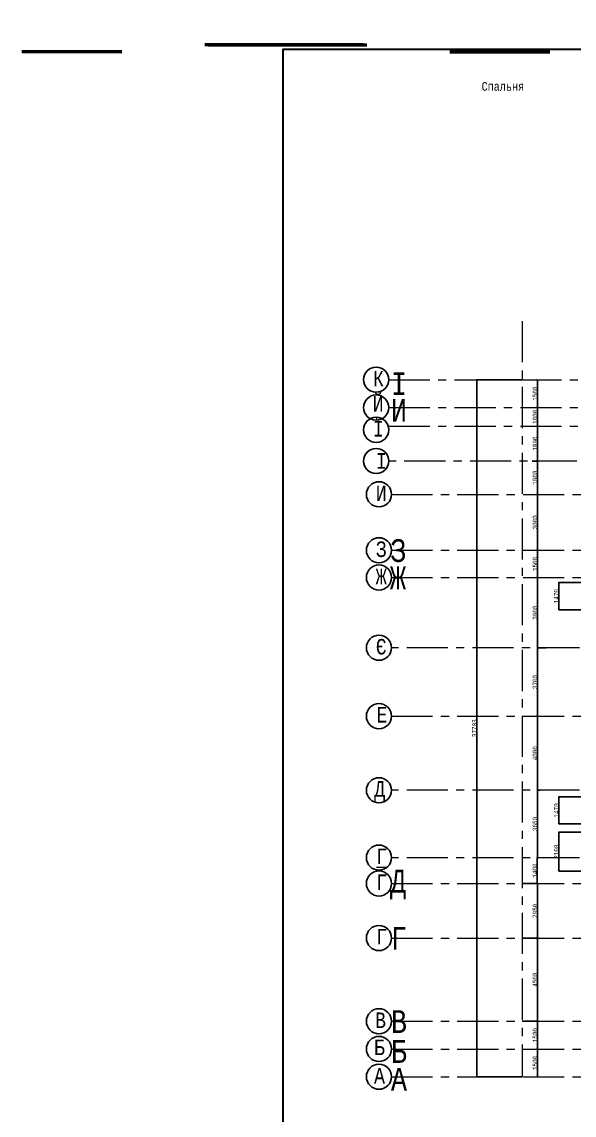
# Model space of a CAD drawing. Header units: millimetres. Extents: x -689206 to 4969298, y -1019800 to 703299.
# Drawn here: x 21409 to 51259, y -373023 to -313889 of the extents above; entities that cross this region are included whole.
import ezdxf

# ---------------------------------------------------------------- set-up
doc = ezdxf.new("R2010")
doc.units = ezdxf.units.MM
doc.linetypes.add('осеваяX2', pattern=[101.6, 63.5, -12.7, 12.7, -12.7])
doc.layers.add('внешняярамка', color=7, linetype='Continuous', lineweight=5, plot=False)
for name, color, linetype, lineweight in [('РАЗМЕРЫ', 7, 'Continuous', 9), ('стены', 7, 'Continuous', 20), ('Штамп', 7, 'Continuous', 5)]:
    doc.layers.add(name, color=color, linetype=linetype, lineweight=lineweight)
doc.layers.add('сетка', color=104, linetype='Continuous')
doc.styles.add('Аннотативный', font='isocteur.ttf', dxfattribs={"width": 0.7, "height": 250})
doc.dimstyles.new('Аннотативный', dxfattribs={"dimscale": 0, "dimtxt": 250, "dimasz": 100, "dimexe": 1.25, "dimexo": 0.625, "dimtad": 1, "dimdec": 0, "dimtxsty": 'Аннотативный', "dimblk": 'ARCHTICK', "dimcen": 2.5, "dimadec": 0, "dimazin": 0, "dimtfac": 1, "dimtdec": 0, "dimtmove": 0, "dimatfit": 3, "dimfxl": 1, "dimarcsym": 0})

# ---------------------------------------------------------------- blocks, each defined once
blk = doc.blocks.new('_ArchTick')
at = {"color": 0, "linetype": 'ByBlock', "const_width": 0.15}
blk.add_lwpolyline([(-0.5, -0.5), (0.5, 0.5)], dxfattribs=at)
blk = doc.blocks.new('*D1754')
at = {"layer": 'Defpoints', "color": 0, "linetype": 'ByBlock', "lineweight": 0, "transparency": 16777216}
for p in [(50425, -357723), (52403, -357723), (52403, -359823)]:
    blk.add_point(p, dxfattribs=at)
at = {"layer": 'РАЗМЕРЫ', "color": 0, "linetype": 'ByBlock', "lineweight": -2, "transparency": 16777216}
for p, q in [((52403, -357723), (50424, -357723)), ((50425, -359823), (50425, -357723)), ((52403, -359823), (50424, -359823))]:
    blk.add_line(p, q, dxfattribs=at)
at = {"layer": 'РАЗМЕРЫ', "color": 0, "linetype": 'ByBlock', "lineweight": -2, "transparency": 16777216, "xscale": 100, "yscale": 100, "zscale": 100}
for p, rotation in [((50425, -357723), 90), ((50425, -359823), 270)]:
    blk.add_blockref('_ArchTick', p, dxfattribs=dict(at, rotation=rotation))
at = {"layer": 'РАЗМЕРЫ', "color": 0, "linetype": 'ByBlock', "lineweight": 5, "transparency": 16777216, "insert": (50300, -358773), "char_height": 250, "attachment_point": 5, "rotation": 90, "style": 'Аннотативный'}
blk.add_mtext('2100', dxfattribs=at)
blk = doc.blocks.new('*D1755')
at = {"layer": 'Defpoints', "color": 0, "linetype": 'ByBlock', "lineweight": 0, "transparency": 16777216}
for p in [(50425, -355805), (52403, -355805), (52403, -357275)]:
    blk.add_point(p, dxfattribs=at)
at = {"layer": 'РАЗМЕРЫ', "color": 0, "linetype": 'ByBlock', "lineweight": -2, "transparency": 16777216}
for p, q in [((52403, -355805), (50424, -355805)), ((50425, -357275), (50425, -355805)), ((52403, -357275), (50424, -357275))]:
    blk.add_line(p, q, dxfattribs=at)
at = {"layer": 'РАЗМЕРЫ', "color": 0, "linetype": 'ByBlock', "lineweight": -2, "transparency": 16777216, "xscale": 100, "yscale": 100, "zscale": 100}
for p, rotation in [((50425, -355805), 90), ((50425, -357275), 270)]:
    blk.add_blockref('_ArchTick', p, dxfattribs=dict(at, rotation=rotation))
at = {"layer": 'РАЗМЕРЫ', "color": 0, "linetype": 'ByBlock', "lineweight": 5, "transparency": 16777216, "insert": (50300, -356540), "char_height": 250, "attachment_point": 5, "rotation": 90, "style": 'Аннотативный'}
blk.add_mtext('1470', dxfattribs=at)
blk = doc.blocks.new('*D2454')
at = {"layer": 'Defpoints', "color": 0, "lineweight": 5, "ltscale": 35, "transparency": 16777216}
for p in [(49270, -359098), (49270, -359098), (49270, -360497)]:
    blk.add_point(p, dxfattribs=at)
at = {"layer": 'РАЗМЕРЫ', "color": 0, "lineweight": -2, "ltscale": 35, "transparency": 16777216}
for p, q in [((49270, -360497), (49270, -359098)), ((49271, -359098), (49271, -359098)), ((49271, -360497), (49271, -360497))]:
    blk.add_line(p, q, dxfattribs=at)
at = {"layer": 'РАЗМЕРЫ', "color": 0, "lineweight": -2, "ltscale": 35, "transparency": 16777216, "xscale": 100, "yscale": 100, "zscale": 100}
for p, rotation in [((49270, -359098), 90), ((49270, -360497), 270)]:
    blk.add_blockref('_ArchTick', p, dxfattribs=dict(at, rotation=rotation))
at = {"layer": 'РАЗМЕРЫ', "color": 0, "lineweight": 5, "ltscale": 35, "transparency": 16777216, "insert": (49144, -359798), "char_height": 250, "attachment_point": 5, "rotation": 90, "style": 'Аннотативный'}
blk.add_mtext('1400', dxfattribs=at)
blk = doc.blocks.new('*D2455')
at = {"layer": 'Defpoints', "color": 0, "lineweight": 5, "ltscale": 35, "transparency": 16777216}
for p in [(49271, -355453), (49430, -355453), (49271, -359098)]:
    blk.add_point(p, dxfattribs=at)
at = {"layer": 'РАЗМЕРЫ', "color": 0, "lineweight": -2, "ltscale": 35, "transparency": 16777216}
for p, q in [((49429, -355453), (49270, -355453)), ((49271, -359098), (49271, -355453)), ((49272, -359098), (49273, -359098))]:
    blk.add_line(p, q, dxfattribs=at)
at = {"layer": 'РАЗМЕРЫ', "color": 0, "lineweight": -2, "ltscale": 35, "transparency": 16777216, "xscale": 100, "yscale": 100, "zscale": 100}
for p, rotation in [((49271, -355453), 90), ((49271, -359098), 270)]:
    blk.add_blockref('_ArchTick', p, dxfattribs=dict(at, rotation=rotation))
at = {"layer": 'РАЗМЕРЫ', "color": 0, "lineweight": 5, "ltscale": 35, "transparency": 16777216, "insert": (49146, -357276), "char_height": 250, "attachment_point": 5, "rotation": 90, "style": 'Аннотативный'}
blk.add_mtext('3650', dxfattribs=at)
blk = doc.blocks.new('*D2456')
at = {"layer": 'Defpoints', "color": 0, "lineweight": 5, "ltscale": 35, "transparency": 16777216}
for p in [(48443, -360497), (49274, -360497), (48443, -363445)]:
    blk.add_point(p, dxfattribs=at)
at = {"layer": 'РАЗМЕРЫ', "color": 0, "lineweight": -2, "ltscale": 35, "transparency": 16777216}
for p, q in [((48443, -360497), (49275, -360497)), ((49274, -363445), (49274, -360497)), ((48443, -363445), (49275, -363445))]:
    blk.add_line(p, q, dxfattribs=at)
at = {"layer": 'РАЗМЕРЫ', "color": 0, "lineweight": -2, "ltscale": 35, "transparency": 16777216, "xscale": 100, "yscale": 100, "zscale": 100}
for p, rotation in [((49274, -360497), 90), ((49274, -363445), 270)]:
    blk.add_blockref('_ArchTick', p, dxfattribs=dict(at, rotation=rotation))
at = {"layer": 'РАЗМЕРЫ', "color": 0, "lineweight": 5, "ltscale": 35, "transparency": 16777216, "insert": (49148, -361971), "char_height": 250, "attachment_point": 5, "rotation": 90, "style": 'Аннотативный'}
blk.add_mtext('2950', dxfattribs=at)
blk = doc.blocks.new('*D2457')
at = {"layer": 'Defpoints', "color": 0, "lineweight": 5, "ltscale": 35, "transparency": 16777216}
for p in [(48443, -363445), (49274, -363445), (48443, -367947)]:
    blk.add_point(p, dxfattribs=at)
at = {"layer": 'РАЗМЕРЫ', "color": 0, "lineweight": -2, "ltscale": 35, "transparency": 16777216}
for p, q in [((48443, -363445), (49275, -363445)), ((49274, -367947), (49274, -363445)), ((48443, -367947), (49275, -367947))]:
    blk.add_line(p, q, dxfattribs=at)
at = {"layer": 'РАЗМЕРЫ', "color": 0, "lineweight": -2, "ltscale": 35, "transparency": 16777216, "xscale": 100, "yscale": 100, "zscale": 100}
for p, rotation in [((49274, -363445), 90), ((49274, -367947), 270)]:
    blk.add_blockref('_ArchTick', p, dxfattribs=dict(at, rotation=rotation))
at = {"layer": 'РАЗМЕРЫ', "color": 0, "lineweight": 5, "ltscale": 35, "transparency": 16777216, "insert": (49148, -365696), "char_height": 250, "attachment_point": 5, "rotation": 90, "style": 'Аннотативный'}
blk.add_mtext('4500', dxfattribs=at)
blk = doc.blocks.new('*D2458')
at = {"layer": 'Defpoints', "color": 0, "lineweight": 5, "ltscale": 35, "transparency": 16777216}
for p in [(49274, -367947), (49274, -369447), (49274, -369447)]:
    blk.add_point(p, dxfattribs=at)
at = {"layer": 'РАЗМЕРЫ', "color": 0, "lineweight": -2, "ltscale": 35, "transparency": 16777216}
for p, q in [((49273, -367947), (49273, -367947)), ((49274, -367947), (49274, -369447)), ((49273, -369447), (49273, -369447))]:
    blk.add_line(p, q, dxfattribs=at)
at = {"layer": 'РАЗМЕРЫ', "color": 0, "lineweight": -2, "ltscale": 35, "transparency": 16777216, "xscale": 100, "yscale": 100, "zscale": 100}
for p, rotation in [((49274, -367947), 90), ((49274, -369447), 270)]:
    blk.add_blockref('_ArchTick', p, dxfattribs=dict(at, rotation=rotation))
at = {"layer": 'РАЗМЕРЫ', "color": 0, "lineweight": 5, "ltscale": 35, "transparency": 16777216, "insert": (49148, -368697), "char_height": 250, "attachment_point": 5, "rotation": 90, "style": 'Аннотативный'}
blk.add_mtext('1500', dxfattribs=at)
blk = doc.blocks.new('*D2459')
at = {"layer": 'Defpoints', "color": 0, "lineweight": 5, "ltscale": 35, "transparency": 16777216}
for p in [(49273, -369447), (49273, -370947), (49273, -370947)]:
    blk.add_point(p, dxfattribs=at)
at = {"layer": 'РАЗМЕРЫ', "color": 0, "lineweight": -2, "ltscale": 35, "transparency": 16777216}
for p, q in [((49272, -369447), (49271, -369447)), ((49273, -369447), (49273, -370947)), ((49272, -370947), (49271, -370947))]:
    blk.add_line(p, q, dxfattribs=at)
at = {"layer": 'РАЗМЕРЫ', "color": 0, "lineweight": -2, "ltscale": 35, "transparency": 16777216, "xscale": 100, "yscale": 100, "zscale": 100}
for p, rotation in [((49273, -369447), 90), ((49273, -370947), 270)]:
    blk.add_blockref('_ArchTick', p, dxfattribs=dict(at, rotation=rotation))
at = {"layer": 'РАЗМЕРЫ', "color": 0, "lineweight": 5, "ltscale": 35, "transparency": 16777216, "insert": (49147, -370197), "char_height": 250, "attachment_point": 5, "rotation": 90, "style": 'Аннотативный'}
blk.add_mtext('1500', dxfattribs=at)
blk = doc.blocks.new('*D2460')
at = {"layer": 'Defpoints', "color": 0, "lineweight": 5, "ltscale": 35, "transparency": 16777216}
for p in [(49273, -351445), (49273, -351445), (49273, -355453)]:
    blk.add_point(p, dxfattribs=at)
at = {"layer": 'РАЗМЕРЫ', "color": 0, "lineweight": -2, "ltscale": 35, "transparency": 16777216}
for p, q in [((49273, -351445), (49274, -351445)), ((49273, -355453), (49273, -351445)), ((49273, -355453), (49274, -355453))]:
    blk.add_line(p, q, dxfattribs=at)
at = {"layer": 'РАЗМЕРЫ', "color": 0, "lineweight": -2, "ltscale": 35, "transparency": 16777216, "xscale": 100, "yscale": 100, "zscale": 100}
for p, rotation in [((49273, -351445), 90), ((49273, -355453), 270)]:
    blk.add_blockref('_ArchTick', p, dxfattribs=dict(at, rotation=rotation))
at = {"layer": 'РАЗМЕРЫ', "color": 0, "lineweight": 5, "ltscale": 35, "transparency": 16777216, "insert": (49147, -353449), "char_height": 250, "attachment_point": 5, "rotation": 90, "style": 'Аннотативный'}
blk.add_mtext('4000', dxfattribs=at)
blk = doc.blocks.new('*D2461')
at = {"layer": 'Defpoints', "color": 0, "lineweight": 5, "ltscale": 35, "transparency": 16777216}
for p in [(49273, -347743), (49746, -347743), (49273, -351445)]:
    blk.add_point(p, dxfattribs=at)
at = {"layer": 'РАЗМЕРЫ', "color": 0, "lineweight": -2, "ltscale": 35, "transparency": 16777216}
for p, q in [((49745, -347743), (49271, -347743)), ((49273, -351445), (49273, -347743)), ((49273, -351445), (49274, -351445))]:
    blk.add_line(p, q, dxfattribs=at)
at = {"layer": 'РАЗМЕРЫ', "color": 0, "lineweight": -2, "ltscale": 35, "transparency": 16777216, "xscale": 100, "yscale": 100, "zscale": 100}
for p, rotation in [((49273, -347743), 90), ((49273, -351445), 270)]:
    blk.add_blockref('_ArchTick', p, dxfattribs=dict(at, rotation=rotation))
at = {"layer": 'РАЗМЕРЫ', "color": 0, "lineweight": 5, "ltscale": 35, "transparency": 16777216, "insert": (49147, -349594), "char_height": 250, "attachment_point": 5, "rotation": 90, "style": 'Аннотативный'}
blk.add_mtext('3700', dxfattribs=at)
blk = doc.blocks.new('*D2462')
at = {"layer": 'Defpoints', "color": 0, "lineweight": 5, "ltscale": 35, "transparency": 16777216}
for p in [(49274, -343945), (49274, -343945), (49274, -347743)]:
    blk.add_point(p, dxfattribs=at)
at = {"layer": 'РАЗМЕРЫ', "color": 0, "lineweight": -2, "ltscale": 35, "transparency": 16777216}
for p, q in [((49274, -343945), (49275, -343945)), ((49274, -347743), (49274, -343945)), ((49274, -347743), (49275, -347743))]:
    blk.add_line(p, q, dxfattribs=at)
at = {"layer": 'РАЗМЕРЫ', "color": 0, "lineweight": -2, "ltscale": 35, "transparency": 16777216, "xscale": 100, "yscale": 100, "zscale": 100}
for p, rotation in [((49274, -343945), 90), ((49274, -347743), 270)]:
    blk.add_blockref('_ArchTick', p, dxfattribs=dict(at, rotation=rotation))
at = {"layer": 'РАЗМЕРЫ', "color": 0, "lineweight": 5, "ltscale": 35, "transparency": 16777216, "insert": (49148, -345844), "char_height": 250, "attachment_point": 5, "rotation": 90, "style": 'Аннотативный'}
blk.add_mtext('3800', dxfattribs=at)
blk = doc.blocks.new('*D2463')
at = {"layer": 'Defpoints', "color": 0, "lineweight": 5, "ltscale": 35, "transparency": 16777216}
for p in [(49274, -342473), (49274, -342473), (49274, -343945)]:
    blk.add_point(p, dxfattribs=at)
at = {"layer": 'РАЗМЕРЫ', "color": 0, "lineweight": -2, "ltscale": 35, "transparency": 16777216}
for p, q in [((49274, -342473), (49275, -342473)), ((49274, -343945), (49274, -342473)), ((49274, -343945), (49275, -343945))]:
    blk.add_line(p, q, dxfattribs=at)
at = {"layer": 'РАЗМЕРЫ', "color": 0, "lineweight": -2, "ltscale": 35, "transparency": 16777216, "xscale": 100, "yscale": 100, "zscale": 100}
for p, rotation in [((49274, -342473), 90), ((49274, -343945), 270)]:
    blk.add_blockref('_ArchTick', p, dxfattribs=dict(at, rotation=rotation))
at = {"layer": 'РАЗМЕРЫ', "color": 0, "lineweight": 5, "ltscale": 35, "transparency": 16777216, "insert": (49148, -343209), "char_height": 250, "attachment_point": 5, "rotation": 90, "style": 'Аннотативный'}
blk.add_mtext('1500', dxfattribs=at)
blk = doc.blocks.new('*D2464')
at = {"layer": 'Defpoints', "color": 0, "lineweight": 5, "ltscale": 35, "transparency": 16777216}
for p in [(49274, -339445), (49274, -339445), (49274, -342473)]:
    blk.add_point(p, dxfattribs=at)
at = {"layer": 'РАЗМЕРЫ', "color": 0, "lineweight": -2, "ltscale": 35, "transparency": 16777216}
for p, q in [((49274, -339445), (49275, -339445)), ((49274, -342473), (49274, -339445)), ((49274, -342473), (49275, -342473))]:
    blk.add_line(p, q, dxfattribs=at)
at = {"layer": 'РАЗМЕРЫ', "color": 0, "lineweight": -2, "ltscale": 35, "transparency": 16777216, "xscale": 100, "yscale": 100, "zscale": 100}
for p, rotation in [((49274, -339445), 90), ((49274, -342473), 270)]:
    blk.add_blockref('_ArchTick', p, dxfattribs=dict(at, rotation=rotation))
at = {"layer": 'РАЗМЕРЫ', "color": 0, "lineweight": 5, "ltscale": 35, "transparency": 16777216, "insert": (49148, -340959), "char_height": 250, "attachment_point": 5, "rotation": 90, "style": 'Аннотативный'}
blk.add_mtext('3000', dxfattribs=at)
blk = doc.blocks.new('*D2465')
at = {"layer": 'Defpoints', "color": 0, "lineweight": 5, "ltscale": 35, "transparency": 16777216}
for p in [(48990, -337643), (49275, -337643), (49275, -339445)]:
    blk.add_point(p, dxfattribs=at)
at = {"layer": 'РАЗМЕРЫ', "color": 0, "lineweight": -2, "ltscale": 35, "transparency": 16777216}
for p, q in [((48991, -337643), (49276, -337643)), ((49275, -339445), (49275, -337643)), ((49276, -339445), (49276, -339445))]:
    blk.add_line(p, q, dxfattribs=at)
at = {"layer": 'РАЗМЕРЫ', "color": 0, "lineweight": -2, "ltscale": 35, "transparency": 16777216, "xscale": 100, "yscale": 100, "zscale": 100}
for p, rotation in [((49275, -337643), 90), ((49275, -339445), 270)]:
    blk.add_blockref('_ArchTick', p, dxfattribs=dict(at, rotation=rotation))
at = {"layer": 'РАЗМЕРЫ', "color": 0, "lineweight": 5, "ltscale": 35, "transparency": 16777216, "insert": (49149, -338544), "char_height": 250, "attachment_point": 5, "rotation": 90, "style": 'Аннотативный'}
blk.add_mtext('1800', dxfattribs=at)
blk = doc.blocks.new('*D2466')
at = {"layer": 'Defpoints', "color": 0, "lineweight": 5, "ltscale": 35, "transparency": 16777216}
for p in [(49276, -335753), (49276, -335753), (49276, -337643)]:
    blk.add_point(p, dxfattribs=at)
at = {"layer": 'РАЗМЕРЫ', "color": 0, "lineweight": -2, "ltscale": 35, "transparency": 16777216}
for p, q in [((49276, -337643), (49276, -335753)), ((49277, -335753), (49278, -335753)), ((49277, -337643), (49278, -337643))]:
    blk.add_line(p, q, dxfattribs=at)
at = {"layer": 'РАЗМЕРЫ', "color": 0, "lineweight": -2, "ltscale": 35, "transparency": 16777216, "xscale": 100, "yscale": 100, "zscale": 100}
for p, rotation in [((49276, -335753), 90), ((49276, -337643), 270)]:
    blk.add_blockref('_ArchTick', p, dxfattribs=dict(at, rotation=rotation))
at = {"layer": 'РАЗМЕРЫ', "color": 0, "lineweight": 5, "ltscale": 35, "transparency": 16777216, "insert": (49151, -336698), "char_height": 250, "attachment_point": 5, "rotation": 90, "style": 'Аннотативный'}
blk.add_mtext('1890', dxfattribs=at)
blk = doc.blocks.new('*D2467')
at = {"layer": 'Defpoints', "color": 0, "lineweight": 5, "ltscale": 35, "transparency": 16777216}
for p in [(49276, -334753), (49276, -334753), (49276, -335753)]:
    blk.add_point(p, dxfattribs=at)
at = {"layer": 'РАЗМЕРЫ', "color": 0, "lineweight": -2, "ltscale": 35, "transparency": 16777216}
for p, q in [((49276, -334753), (49275, -334753)), ((49276, -335753), (49276, -334753)), ((49276, -335753), (49275, -335753))]:
    blk.add_line(p, q, dxfattribs=at)
at = {"layer": 'РАЗМЕРЫ', "color": 0, "lineweight": -2, "ltscale": 35, "transparency": 16777216, "xscale": 100, "yscale": 100, "zscale": 100}
for p, rotation in [((49276, -334753), 90), ((49276, -335753), 270)]:
    blk.add_blockref('_ArchTick', p, dxfattribs=dict(at, rotation=rotation))
at = {"layer": 'РАЗМЕРЫ', "color": 0, "lineweight": 5, "ltscale": 35, "transparency": 16777216, "insert": (49151, -335253), "char_height": 250, "attachment_point": 5, "rotation": 90, "style": 'Аннотативный'}
blk.add_mtext('1000', dxfattribs=at)
blk = doc.blocks.new('*D2468')
at = {"layer": 'Defpoints', "color": 0, "lineweight": 5, "ltscale": 35, "transparency": 16777216}
for p in [(49276, -333244), (49276, -333244), (49276, -334753)]:
    blk.add_point(p, dxfattribs=at)
at = {"layer": 'РАЗМЕРЫ', "color": 0, "lineweight": -2, "ltscale": 35, "transparency": 16777216}
for p, q in [((49276, -334753), (49276, -333244)), ((49277, -333244), (49278, -333244)), ((49277, -334753), (49278, -334753))]:
    blk.add_line(p, q, dxfattribs=at)
at = {"layer": 'РАЗМЕРЫ', "color": 0, "lineweight": -2, "ltscale": 35, "transparency": 16777216, "xscale": 100, "yscale": 100, "zscale": 100}
for p, rotation in [((49276, -333244), 90), ((49276, -334753), 270)]:
    blk.add_blockref('_ArchTick', p, dxfattribs=dict(at, rotation=rotation))
at = {"layer": 'РАЗМЕРЫ', "color": 0, "lineweight": 5, "ltscale": 35, "transparency": 16777216, "insert": (49151, -333999), "char_height": 250, "attachment_point": 5, "rotation": 90, "style": 'Аннотативный'}
blk.add_mtext('1500', dxfattribs=at)
blk = doc.blocks.new('*D2469')
at = {"layer": 'Defpoints', "color": 0, "lineweight": 5, "ltscale": 35, "transparency": 16777216}
for p in [(46000, -333244), (48443, -333244), (48443, -370947)]:
    blk.add_point(p, dxfattribs=at)
at = {"layer": 'РАЗМЕРЫ', "color": 0, "lineweight": -2, "ltscale": 35, "transparency": 16777216}
for p, q in [((48442, -333244), (45999, -333244)), ((46000, -370947), (46000, -333244)), ((48442, -370947), (45999, -370947))]:
    blk.add_line(p, q, dxfattribs=at)
at = {"layer": 'РАЗМЕРЫ', "color": 0, "lineweight": -2, "ltscale": 35, "transparency": 16777216, "xscale": 100, "yscale": 100, "zscale": 100}
for p, rotation in [((46000, -333244), 90), ((46000, -370947), 270)]:
    blk.add_blockref('_ArchTick', p, dxfattribs=dict(at, rotation=rotation))
at = {"layer": 'РАЗМЕРЫ', "color": 0, "lineweight": 5, "ltscale": 35, "transparency": 16777216, "insert": (45874, -352096), "char_height": 250, "attachment_point": 5, "rotation": 90, "style": 'Аннотативный'}
blk.add_mtext('37703', dxfattribs=at)
blk = doc.blocks.new('*D3587')
at = {"layer": 'Defpoints', "color": 0, "lineweight": 0, "ltscale": 35, "transparency": 16777216}
for p in [(50425, -344219), (52403, -344219), (52403, -345689)]:
    blk.add_point(p, dxfattribs=at)
at = {"layer": 'РАЗМЕРЫ', "color": 0, "lineweight": -2, "ltscale": 35, "transparency": 16777216}
for p, q in [((52403, -344219), (50424, -344219)), ((50425, -345689), (50425, -344219)), ((52403, -345689), (50424, -345689))]:
    blk.add_line(p, q, dxfattribs=at)
at = {"layer": 'РАЗМЕРЫ', "color": 0, "lineweight": -2, "ltscale": 35, "transparency": 16777216, "xscale": 100, "yscale": 100, "zscale": 100}
for p, rotation in [((50425, -344219), 90), ((50425, -345689), 270)]:
    blk.add_blockref('_ArchTick', p, dxfattribs=dict(at, rotation=rotation))
at = {"layer": 'РАЗМЕРЫ', "color": 0, "lineweight": 0, "ltscale": 35, "transparency": 16777216, "insert": (50300, -344954), "char_height": 250, "attachment_point": 5, "rotation": 90, "style": 'Аннотативный'}
blk.add_mtext('1470', dxfattribs=at)

msp = doc.modelspace()

# ---------------------------------------------------------------- linework, layer by layer
at = {"color": 7, "lineweight": 53, "true_color": 0xffffff}
for p, q in [((39864.2, -315136.4), (31294.8, -315136.4)), ((31490.7, -315136.4), (40060.1, -315136.4)), ((26807.6, -315514.8), (21408.7, -315514.8)), ((44547.4, -315514.8), (49946.3, -315514.8))]:
    msp.add_line(p, q, dxfattribs=at)
at = {"layer": 'внешняярамка', "lineweight": 5, "ltscale": 50, "const_width": 3}
msp.add_lwpolyline([(29525.7, -402918.3), (155424.4, -402918.3), (155424.4, -313890), (29525.7, -313890), (29525.7, -402918.3)], dxfattribs=at)
at = {"layer": 'РАЗМЕРЫ', "linetype": 'осеваяX2', "lineweight": 5, "ltscale": 35}
for p, q in [((41240, -333243.9), (108442.7, -333245.1)), ((108310, -337643.3), (41240, -337643.3)), ((108442.7, -347743.3), (41390, -347743.3)), ((108442.7, -355453.3), (41390, -355453.3)), ((108442.7, -359098.1), (41390, -359098.1))]:
    msp.add_line(p, q, dxfattribs=at)
at = {"layer": 'сетка', "color": 0}
for centre in [(40559.3, -333241.7), (40559.3, -334751.1), (40559.3, -335955), (40559.3, -337641.1), (40709.3, -339443.1), (40709.3, -342470.6), (40709.3, -343943.1), (40709.3, -347741.1), (40709.3, -351443.1), (40709.3, -355451.1), (40709.3, -359095.9), (40709.3, -360495.1), (40709.3, -363443.1), (40709.3, -367945.2), (40709.3, -369445.2), (40709.3, -370945.2)]:
    msp.add_circle(centre, 680.7, dxfattribs=at)
at = {"layer": 'стены', "linetype": 'осеваяX2', "lineweight": 5, "ltscale": 35}
for p, q in [((48442.7, -330080), (48442.7, -370947.4)), ((41240, -334753.3), (108442.7, -334753.3)), ((41240, -335753.3), (108442.7, -335753.3)), ((41390, -339445.4), (108442.7, -339445.4)), ((41390, -342472.8), (108442.7, -342472.8)), ((41390, -343945.4), (108442.7, -343945.4)), ((41390, -351445.4), (108442.7, -351445.4)), ((41390, -360497.4), (108442.7, -360497.4)), ((41390, -363445.4), (108442.7, -363445.4)), ((41390, -367947.4), (108442.7, -367947.4)), ((41390, -369447.4), (108442.7, -369447.4)), ((41390, -370947.4), (108442.7, -370947.4))]:
    msp.add_line(p, q, dxfattribs=at)
at = {"layer": 'Штамп', "lineweight": 30}
msp.add_lwpolyline([(35520.9, -401419.5), (153925.6, -401419.5), (153925.6, -315388.8), (35520.9, -315388.8)], close=True, dxfattribs=at)

# ---------------------------------------------------------------- texts
at = {"color": 7, "true_color": 0xffffff, "insert": (46258.1, -317146), "char_height": 468.42, "width": 2164.87, "attachment_point": 1, "style": 'Аннотативный'}
msp.add_mtext('Спальня', dxfattribs=at)
at = {"layer": 'РАЗМЕРЫ', "lineweight": 5, "ltscale": 35, "width": 7009.377, "attachment_point": 1, "style": 'Аннотативный'}
for s, insert, char_height in [('К', (40388.3, -332765), 841.3), ('Й', (40370.7, -334133.5), 841.3), ('Ї', (40388.3, -335478.3), 841.3), ('І', (40546.9, -337217.2), 841.3), ('И', (40538.3, -338966.4), 841.3), ('З', (40538.3, -341993.9), 841.3), ('Ж', (40538.3, -343466.4), 841.3), ('Є', (40538.3, -347264.4), 841.3), ('Е', (40573.6, -350948.8), 841.3), ('Д', (40453.3, -354956.8), 841.3), ('{\\LГ}', (40573.6, -358601.5), 841.28), ('Г', (40573.6, -360000.8), 841.3), ('Г', (40573.6, -362948.8), 841.3), ('В', (40499.4, -367471), 841.3), ('Б', (40444.3, -368935.7), 841.3), ('А', (40444.3, -370475.7), 841.3)]:
    msp.add_mtext(s, dxfattribs=dict(at, insert=insert, char_height=char_height))
at = {"layer": 'сетка', "color": 0, "char_height": 1230.9, "width": 181.646, "attachment_point": 1, "style": 'Аннотативный'}
for s, insert in [('І', (41359, -332841.5)), ('И', (41359, -334287.1)), ('З', (41321.1, -341870.9)), ('Ж', (41305.9, -343343.5)), ('Д', (41311.3, -359752.5)), ('Г', (41359, -362843.5)), ('В', (41359, -367345.5)), ('Б', (41359, -368964.5)), ('А', (41361.3, -370464.5))]:
    msp.add_mtext(s, dxfattribs=dict(at, insert=insert))

# ---------------------------------------------------------------- dimensions: what is measured, and where the dimension line sits
at = {"layer": 'РАЗМЕРЫ', "lineweight": 5, "ltscale": 35}
for base, p1, p2, picture, middle in [((46000, -333244), (48442.7, -370947.4), (48442.7, -333244), '*D2469', (45874.4, -352095.7)), ((49276.3, -334753.3), (49276.3, -335753.3), (49276.3, -334753.3), '*D2467', (49150.6, -335253.3)), ((49276.3, -335753.3), (49276.3, -337643.3), (49276.3, -335753.3), '*D2466', (49150.6, -336698.3)), ((49273.8, -369447.4), (49273.8, -367947.4), (49273.8, -369447.4), '*D2458', (49148.1, -368697.4)), ((49272.5, -370947.4), (49272.5, -369447.4), (49272.5, -370947.4), '*D2459', (49146.9, -370197.4))]:
    dim = msp.add_linear_dim(base=base, p1=p1, p2=p2, angle=90, dimstyle='Аннотативный', dxfattribs=at)
    dim.commit()
    dim.dimension.update_dxf_attribs({"geometry": picture, "text_midpoint": middle})
for base, p1, p2, text, picture, middle in [((49276.3, -333244), (49276.3, -334753.3), (49276.3, -333244), '1500', '*D2468', (49150.7, -333998.7)), ((49275, -337643.3), (49275, -339445.4), (48990.2, -337643.3), '1800', '*D2465', (49149.4, -338544.4)), ((49273.8, -339445.4), (49273.8, -342472.8), (49273.8, -339445.4), '3000', '*D2464', (49148.1, -340959.1)), ((49273.8, -342472.8), (49273.8, -343945.4), (49273.8, -342472.8), '1500', '*D2463', (49148.1, -343209.1)), ((49273.8, -343945.4), (49273.8, -347743.3), (49273.8, -343945.4), '3800', '*D2462', (49148.1, -345844.3)), ((49272.5, -347743.3), (49272.5, -351445.4), (49745.9, -347743.3), '3700', '*D2461', (49146.9, -349594.3)), ((49272.5, -351445.4), (49272.5, -355453.3), (49272.5, -351445.4), '4000', '*D2460', (49146.9, -353449.3)), ((49271.3, -355453.3), (49271.3, -359098.1), (49429.8, -355453.3), '3650', '*D2455', (49145.6, -357275.7)), ((49270, -359098.1), (49270, -360497.4), (49270, -359098.1), '1400', '*D2454', (49144.4, -359797.7)), ((49273.8, -360497.4), (48442.7, -363445.4), (48442.7, -360497.4), '2950', '*D2456', (49148.1, -361971.4)), ((49273.8, -363445.4), (48442.7, -367947.4), (48442.7, -363445.4), '4500', '*D2457', (49148.1, -365696.4))]:
    dim = msp.add_linear_dim(base=base, p1=p1, p2=p2, angle=90, text=text, dimstyle='Аннотативный', dxfattribs=at)
    dim.commit()
    dim.dimension.update_dxf_attribs({"geometry": picture, "text_midpoint": middle})
at = {"layer": 'РАЗМЕРЫ', "lineweight": 0, "ltscale": 35}
dim = msp.add_linear_dim(base=(50425.3, -344218.5), p1=(52403.4, -345688.5), p2=(52403.4, -344218.5), angle=90, dimstyle='Аннотативный', dxfattribs=at)
dim.commit()
dim.dimension.update_dxf_attribs({"geometry": '*D3587', "text_midpoint": (50299.7, -344953.5)})
at = {"layer": 'РАЗМЕРЫ', "color": 18, "linetype": 'ByBlock', "lineweight": 5, "true_color": 0x000000}
for base, p1, p2, picture, middle in [((50425.3, -355805.2), (52403.4, -357275.2), (52403.4, -355805.2), '*D1755', (50299.7, -356540.2)), ((50425.3, -357722.8), (52403.4, -359822.8), (52403.4, -357722.8), '*D1754', (50299.7, -358772.8))]:
    dim = msp.add_linear_dim(base=base, p1=p1, p2=p2, angle=90, dimstyle='Аннотативный', dxfattribs=at)
    dim.commit()
    dim.dimension.update_dxf_attribs({"geometry": picture, "text_midpoint": middle})

doc.saveas('drawing.dxf')
